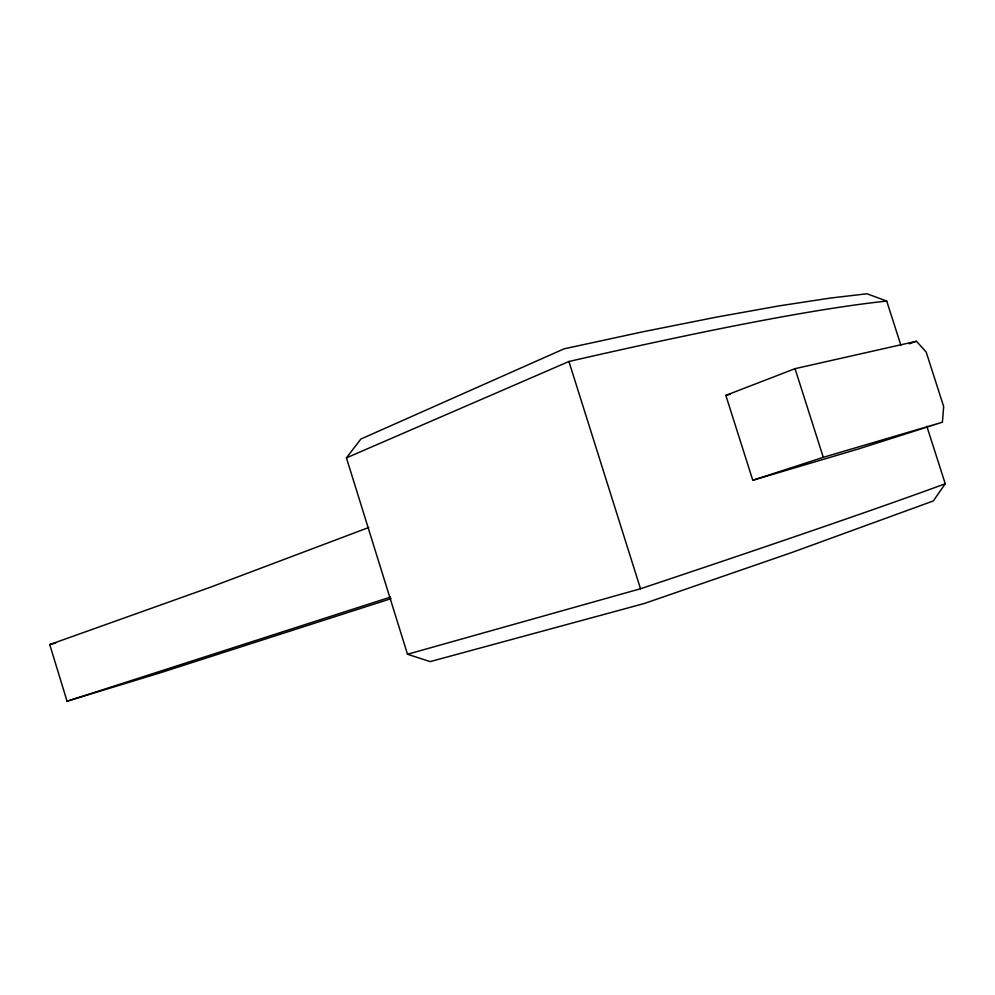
<?xml version="1.0" encoding="UTF-8"?>
<svg xmlns="http://www.w3.org/2000/svg" width="995" height="995" viewBox="0 0 995 995"><rect width="100%" height="100%" fill="white"/><g stroke="black" fill="none" stroke-linecap="round" stroke-linejoin="round"><path stroke-width="1.49" d="M942.414 422.216L943.67 406.569L926.171 352.019L916.457 341.273L795.042 368.672L725.84 395.363L752.78 480.274L858.187 449.043L942.414 422.216L823.288 457.327L752.78 480.274M926.842 426.308L945.25 483.757L933.322 500.945L791.684 552.561L644.287 603.505L430.151 661.613L407.502 654.25L346.434 457.862L360.862 439.044L564.065 348.835L642.509 331.87L716.885 317.032L779.259 305.863L830.24 298.077L867.018 293.774L886.732 301.099L900.898 345.29M346.434 457.862L568.929 361.496A1236.387 77.001 -16.3 0 1 886.732 301.099M391.11 598.629L159.287 673.118L67.051 701.226L49.75 644.573L210.542 587.174L368.772 527.474M909.144 343.822L916.457 341.273M67.051 701.226L390.426 597.112M407.502 654.25L640.506 588.754A1239.969 20.087 -17.6 0 0 945.25 483.757M49.75 644.573L55.745 642.919M725.84 395.363L730.218 394.294M795.042 368.672L823.288 457.327M568.929 361.496L640.506 588.754"/></g></svg>
